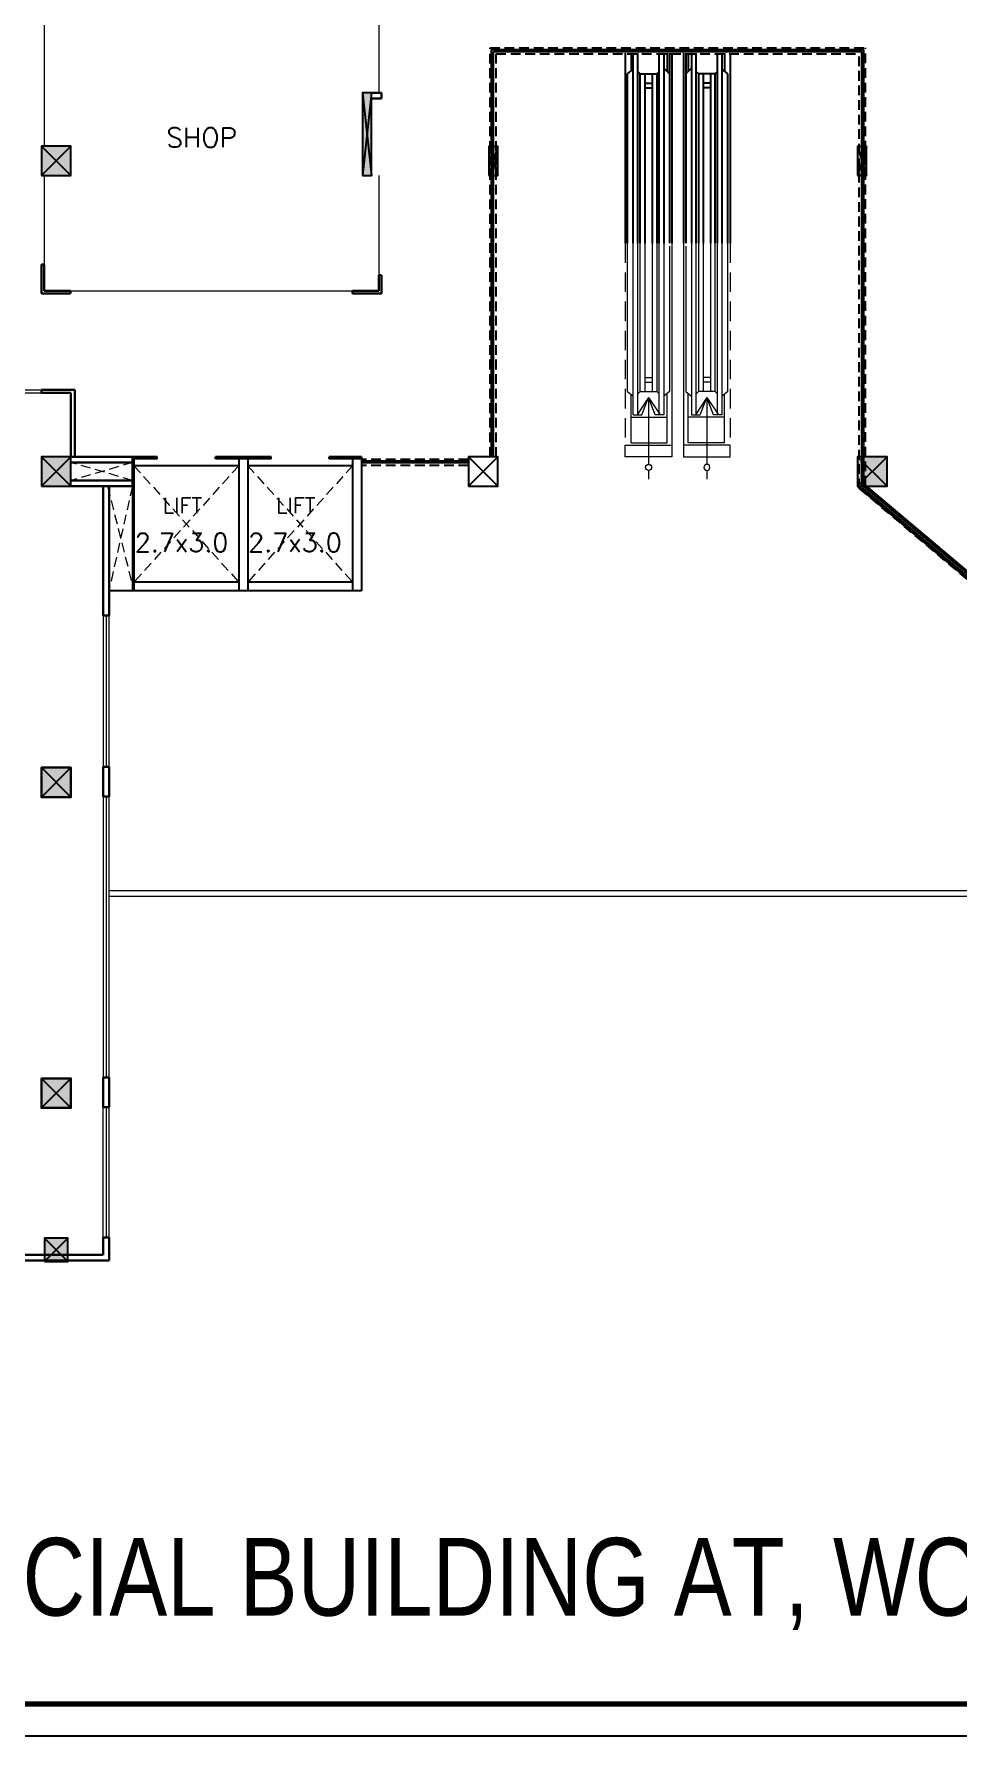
# Model space of a CAD drawing. Extents: x -14054 to 906348, y -36965 to 188562.
# Drawn here: x 456236 to 480021, y 60442 to 104255 of the extents above; entities that cross this region are included whole.
import ezdxf
from ezdxf.enums import TextEntityAlignment as Align

# ---------------------------------------------------------------- set-up
doc = ezdxf.new("R2010")
doc.units = 0
doc.header["$LTSCALE"] = 1000
doc.header["$MEASUREMENT"] = 0
doc.linetypes.add('DASHED', pattern=[0.75, 0.5, -0.25])
doc.linetypes.add('HIDDEN', pattern=[0.375, 0.25, -0.125])
for name, color, linetype in [('BOR', 5, 'CONTINUOUS'), ('COL', 5, 'CONTINUOUS'), ('DIM1', 4, 'CONTINUOUS'), ('GLASS', 9, 'CONTINUOUS'), ('railing', 1, 'CONTINUOUS'), ('RETWALL', 7, 'CONTINUOUS'), ('SOLID', 252, 'CONTINUOUS')]:
    doc.layers.add(name, color=color, linetype=linetype)
for name, color, linetype, lineweight in [('HIDDEN', 7, 'HIDDEN', 15), ('STAIR', 4, 'CONTINUOUS', 15), ('TEXT', 3, 'CONTINUOUS', 15), ('WALL', 2, 'CONTINUOUS', 30), ('WIN', 6, 'CONTINUOUS', 9)]:
    doc.layers.add(name, color=color, linetype=linetype, lineweight=lineweight)
doc.styles.add('ROMAN', font='ROMANS')
doc.styles.add('ROMANS', font='ROMANS.shx', dxfattribs={"height": 350})
doc.styles.add('SW1', font='arial.ttf')

# ---------------------------------------------------------------- blocks, each defined once
blk = doc.blocks.new('P')
at = {"layer": 'STAIR', "color": 3}
for p, q in [((-900, 1500), (-900, 65)), ((-900, -65), (-900, -251))]:
    blk.add_line(p, q, dxfattribs=at)
for points in [[(-900, 1500), (-1147, 1131), (-1043, 1131), (-900, 1500)], [(-900, 1500), (-653, 1131), (-757, 1131), (-900, 1500)]]:
    blk.add_lwpolyline(points, dxfattribs=at)
blk.add_circle((-900, 0), 65.1, dxfattribs=at)
blk = doc.blocks.new('*U46')
at = {"layer": 'SOLID'}
for points in [[(464689.07, 100609.06), (464919.07, 100609.06), (464919.07, 102744.06), (464689.07, 102744.06)], [(456424.06, 100609.15), (457184.06, 100609.15), (457184.06, 101369.15), (456424.06, 101369.15)], [(467947.06, 100609.15), (468177.06, 100609.15), (468177.06, 101359.15), (467947.06, 101359.15)], [(477436.06, 100609.15), (477666.06, 100609.15), (477666.06, 101359.15), (477436.06, 101359.15)], [(456424.06, 92613.15), (457184.06, 92613.15), (457184.06, 93373.15), (456424.06, 93373.15)], [(477436.06, 92613.15), (478196.06, 92613.15), (478196.06, 93373.15), (477436.06, 93373.15)], [(456424.06, 84609.15), (457184.06, 84609.15), (457184.06, 85369.15), (456424.06, 85369.15)], [(456424.06, 76609.15), (457184.06, 76609.15), (457184.06, 77369.15), (456424.06, 77369.15)], [(456504.06, 72657.15), (457104.06, 72657.15), (457104.06, 73257.15), (456504.06, 73257.15)]]:
    blk.add_hatch(color=256, dxfattribs=at).paths.add_polyline_path(points)
at = {"layer": 'BOR', "color": 253, "linetype": 'HIDDEN', "ltscale": 140}
for p, q in [((471456.56, 103759.15), (471456.56, 98867.51)), ((471606.56, 103759.15), (471606.56, 103305.71)), ((471662.96, 98867.51), (471662.96, 103759.15)), ((471780.56, 98867.51), (471780.56, 103759.15)), ((472332.56, 98867.51), (472332.56, 103759.15)), ((472450.16, 103759.15), (472450.16, 98867.51)), ((472536.56, 103759.15), (472536.56, 103294.15)), ((472596.56, 103759.15), (472596.56, 98867.51)), ((472656.56, 103759.15), (472656.56, 98867.51)), ((472656.56, 103759.15), (472656.56, 98867.51)), ((472956.56, 103759.15), (472956.56, 98867.51)), ((472956.56, 103759.15), (472956.56, 98867.51)), ((473016.56, 103759.15), (473016.56, 98867.51)), ((473076.56, 103759.15), (473076.56, 103294.15)), ((473162.96, 103759.15), (473162.96, 98867.51)), ((473280.56, 98867.51), (473280.56, 103759.15)), ((473832.56, 98867.51), (473832.56, 103759.15)), ((473950.16, 98867.51), (473950.16, 103759.15)), ((474006.56, 103759.15), (474006.56, 103305.71)), ((474156.56, 103759.15), (474156.56, 98867.51)), ((471516.56, 103234.15), (471662.96, 103350.55)), ((471516.56, 98867.51), (471516.56, 103234.15)), ((471840.56, 103234.15), (471780.56, 103294.15)), ((471840.56, 98867.51), (471840.56, 103234.15)), ((471840.56, 103234.15), (472272.56, 103234.15)), ((471960.56, 103234.15), (471960.56, 98867.51)), ((471960.56, 102994.15), (472152.56, 102994.15)), ((472152.56, 103234.15), (472152.56, 98867.51)), ((472272.56, 103234.15), (472332.56, 103294.15)), ((472272.56, 103234.15), (472272.56, 98867.51)), ((472596.56, 103234.15), (472450.16, 103380.55)), ((473016.56, 103234.15), (473162.96, 103380.55)), ((473340.56, 103234.15), (473280.56, 103294.15)), ((473340.56, 103234.15), (473340.56, 98867.51)), ((473772.56, 103234.15), (473340.56, 103234.15)), ((473460.56, 103234.15), (473460.56, 98867.51)), ((473652.56, 102994.15), (473460.56, 102994.15)), ((473652.56, 103234.15), (473652.56, 98867.51)), ((473772.56, 103234.15), (473832.56, 103294.15)), ((473772.56, 98867.51), (473772.56, 103234.15)), ((474096.56, 103234.15), (473950.16, 103350.55)), ((474096.56, 98867.51), (474096.56, 103234.15)), ((471960.56, 102874.15), (472152.56, 102874.15)), ((473652.56, 102874.15), (473460.56, 102874.15))]:
    blk.add_line(p, q, dxfattribs=at)
at = {"layer": 'BOR', "color": 2, "ltscale": 140}
blk.add_lwpolyline([(432315.25, 139976.49), (432315.25, 60441.6), (539703.42, 60441.6), (539703.42, 139976.49)], close=True, dxfattribs=at)
at = {"layer": 'BOR', "ltscale": 140, "const_width": 136.54}
blk.add_lwpolyline([(538884.16, 61260.85), (433134.5, 61260.85), (433134.5, 139157.23), (538884.16, 139157.23)], close=True, dxfattribs=at)
at = {"layer": 'COL', "color": 7}
for p, q in [((464689.07, 102744.06), (464919.07, 100609.06)), ((464919.07, 102744.06), (464689.07, 100609.06)), ((457184.06, 101369.15), (456424.06, 100609.15)), ((456424.06, 101369.15), (457184.06, 100609.15)), ((468177.06, 101359.15), (467947.06, 100609.15)), ((467947.06, 101359.15), (468177.06, 100609.15)), ((477666.06, 101359.15), (477436.06, 100609.15)), ((477436.06, 101359.15), (477666.06, 100609.15)), ((457184.06, 93373.15), (456424.06, 92613.15)), ((456424.06, 93373.15), (457184.06, 92613.15)), ((468177.06, 93373.15), (467417.06, 92613.15)), ((467417.06, 93373.15), (468177.06, 92613.15)), ((478196.06, 93373.15), (477436.06, 92613.15)), ((477436.06, 93373.15), (478196.06, 92613.15)), ((457184.06, 85369.15), (456424.06, 84609.15)), ((456424.06, 85369.15), (457184.06, 84609.15)), ((457184.06, 77369.15), (456424.06, 76609.15)), ((456424.06, 77369.15), (457184.06, 76609.15)), ((457104.06, 72657.15), (456504.06, 73257.15)), ((457104.06, 73257.15), (456504.06, 72657.15))]:
    blk.add_line(p, q, dxfattribs=at)
at = {"layer": 'COL'}
for points in [[(464689.07, 100609.06), (464919.07, 100609.06), (464919.07, 102744.06), (464689.07, 102744.06)], [(456424.06, 100609.15), (457184.06, 100609.15), (457184.06, 101369.15), (456424.06, 101369.15)], [(467947.06, 100609.15), (468177.06, 100609.15), (468177.06, 101359.15), (467947.06, 101359.15)], [(477436.06, 100609.15), (477666.06, 100609.15), (477666.06, 101359.15), (477436.06, 101359.15)], [(456424.06, 92613.15), (457184.06, 92613.15), (457184.06, 93373.15), (456424.06, 93373.15)], [(467417.06, 92613.15), (468177.06, 92613.15), (468177.06, 93373.15), (467417.06, 93373.15)], [(477436.06, 92613.15), (478196.06, 92613.15), (478196.06, 93373.15), (477436.06, 93373.15)], [(456424.06, 84609.15), (457184.06, 84609.15), (457184.06, 85369.15), (456424.06, 85369.15)], [(456424.06, 76609.15), (457184.06, 76609.15), (457184.06, 77369.15), (456424.06, 77369.15)], [(456504.06, 72657.15), (457104.06, 72657.15), (457104.06, 73257.15), (456504.06, 73257.15)]]:
    blk.add_lwpolyline(points, close=True, dxfattribs=at)
at = {"layer": 'DIM1', "linetype": 'HIDDEN'}
for p, q in [((467974.06, 103901.15), (477639.06, 103901.15)), ((467974.06, 93373.15), (467974.06, 103901.15)), ((477639.06, 92627.77), (477639.06, 103901.15)), ((468133.06, 103742.15), (477480.06, 103742.15)), ((468133.06, 93373.15), (468133.06, 103742.15)), ((477480.06, 92553.84), (477480.06, 103742.15)), ((467417.06, 93304.15), (464667.06, 93304.15)), ((467417.06, 93145.15), (464667.06, 93145.15)), ((477480.06, 92553.84), (485058.39, 86166.45)), ((477639.06, 92627.77), (485282.38, 86185.6))]:
    blk.add_line(p, q, dxfattribs=at)
at = {"layer": 'GLASS', "color": 9, "linetype": 'Continuous'}
for p, q in [((459407.06, 93373.15), (458767.06, 93373.15)), ((458807.06, 93323.15), (458807.08, 89923.13)), ((459407.06, 93323.15), (458807.06, 93323.15)), ((459407.06, 93323.15), (459407.06, 93373.15)), ((462337.06, 93373.15), (460907.06, 93373.15)), ((460907.06, 93323.15), (460907.06, 93373.15)), ((462337.06, 93323.15), (460907.06, 93323.15)), ((461507.06, 93323.15), (461507.06, 89923.13)), ((461737.06, 93323.15), (461737.06, 89923.13)), ((462337.06, 93323.15), (462337.06, 93373.15)), ((464667.06, 93373.15), (463837.06, 93373.15)), ((463837.06, 93323.15), (463837.06, 93373.15)), ((464667.06, 93323.15), (463837.06, 93323.15)), ((464437.06, 93323.15), (464437.06, 89923.13)), ((464667.06, 93373.15), (464667.06, 89923.13)), ((461507.06, 93143.15), (458807.06, 93143.15)), ((464437.06, 93143.15), (461737.06, 93143.15)), ((458767.06, 92613.15), (458767.08, 89923.13)), ((464667.06, 89923.13), (458167.06, 89923.13)), ((461507.06, 90148.15), (458807.08, 90148.15)), ((464437.06, 90148.15), (461737.06, 90148.15))]:
    blk.add_line(p, q, dxfattribs=at)
at = {"layer": 'HIDDEN'}
for p, q in [((458767.06, 92763.15), (457184.06, 93223.15)), ((458767.06, 93223.15), (457184.06, 92763.15)), ((458807.06, 93143.15), (461507.06, 90143.15)), ((461507.06, 93143.15), (458807.08, 90143.15)), ((461737.06, 93143.15), (464437.06, 90143.15)), ((464437.06, 93143.15), (461737.06, 90143.15)), ((461737.06, 93143.15), (464437.06, 90143.15)), ((458127.17, 92613.15), (458805.18, 89923.13)), ((458767.06, 92613.15), (458157.67, 89905.93))]:
    blk.add_line(p, q, dxfattribs=at)
at = {"layer": 'railing', "color": 1, "linetype": 'Continuous'}
for p, q in [((477597.06, 92608.24), (477597.06, 103859.15)), ((477547.06, 92584.99), (477547.06, 103809.15))]:
    blk.add_line(p, q, dxfattribs=at)
at = {"layer": 'RETWALL', "color": 1, "linetype": 'Continuous'}
for p, q in [((468016.06, 93373.15), (468016.06, 103859.15)), ((468016.06, 103859.15), (477597.06, 103859.15)), ((468066.06, 103809.15), (477547.06, 103809.15)), ((468066.06, 93373.15), (468066.06, 103809.15)), ((467417.06, 93262.15), (464667.06, 93262.15)), ((467417.06, 93212.15), (464667.06, 93212.15)), ((477547.06, 92584.99), (485152.78, 86174.52)), ((477597.06, 92608.24), (485223.21, 86180.54))]:
    blk.add_line(p, q, dxfattribs=at)
at = {"layer": 'STAIR', "color": 253}
for p, q in [((472152.56, 99020.72), (472152.56, 95053.15)), ((473460.56, 99020.72), (473460.56, 95053.15)), ((471516.56, 95053.15), (471516.56, 98867.51)), ((471662.96, 94453.15), (471662.96, 98867.51)), ((471780.56, 94453.15), (471780.56, 98867.51)), ((471840.56, 95053.15), (471840.56, 98867.51)), ((471960.56, 98867.51), (471960.56, 95053.15)), ((472272.56, 98958.94), (472272.56, 95053.15)), ((472332.56, 94453.15), (472332.56, 98928.05)), ((472450.16, 98867.51), (472450.16, 94453.15)), ((472596.56, 98792.15), (472596.56, 95053.15)), ((472656.56, 98761.26), (472656.56, 93673.15)), ((472956.56, 98761.26), (472956.56, 93673.15)), ((473016.56, 98792.15), (473016.56, 95053.15)), ((473162.96, 98867.51), (473162.96, 94453.15)), ((473280.56, 94453.15), (473280.56, 98928.05)), ((473340.56, 98958.94), (473340.56, 95053.15)), ((473652.56, 98867.51), (473652.56, 95053.15)), ((473772.56, 95053.15), (473772.56, 98867.51)), ((473832.56, 94453.15), (473832.56, 98867.51)), ((473950.16, 94453.15), (473950.16, 98867.51)), ((474096.56, 95053.15), (474096.56, 98867.51)), ((471960.56, 95413.15), (472152.56, 95413.15)), ((471960.56, 95293.15), (472152.56, 95293.15)), ((473652.56, 95413.15), (473460.56, 95413.15)), ((473652.56, 95293.15), (473460.56, 95293.15)), ((471516.56, 95053.15), (471662.96, 94936.75)), ((471606.56, 93733.15), (471606.56, 94981.6)), ((471840.56, 95053.15), (471780.56, 94993.15)), ((471840.56, 95053.15), (472272.56, 95053.15)), ((472272.56, 95053.15), (472332.56, 94993.15)), ((472596.56, 95053.15), (472450.16, 94936.75)), ((472536.56, 93733.15), (472536.56, 95005.45)), ((473016.56, 95053.15), (473162.96, 94936.75)), ((473076.56, 93733.15), (473076.56, 95005.45)), ((473340.56, 95053.15), (473280.56, 94993.15)), ((473772.56, 95053.15), (473340.56, 95053.15)), ((473772.56, 95053.15), (473832.56, 94993.15)), ((474096.56, 95053.15), (473950.16, 94936.75)), ((474006.56, 93733.15), (474006.56, 94981.6)), ((471606.56, 94393.15), (472536.56, 94393.15)), ((471662.96, 94453.15), (471780.56, 94453.15)), ((472450.16, 94453.15), (472332.56, 94453.15)), ((474006.56, 94393.15), (473076.56, 94393.15)), ((473162.96, 94453.15), (473280.56, 94453.15)), ((473950.16, 94453.15), (473832.56, 94453.15)), ((471606.56, 93733.15), (472536.56, 93733.15)), ((474006.56, 93733.15), (473076.56, 93733.15))]:
    blk.add_line(p, q, dxfattribs=at)
at = {"layer": 'STAIR', "color": 253, "linetype": 'DASHED'}
for p, q in [((471456.56, 98867.51), (471456.56, 93673.15)), ((472656.56, 98867.51), (472656.56, 93673.15)), ((472956.56, 98867.51), (472956.56, 93673.15)), ((474156.56, 98867.51), (474156.56, 93673.15))]:
    blk.add_line(p, q, dxfattribs=at)
at = {"layer": 'STAIR', "color": 253}
for points in [[(471456.56, 93373.15), (471456.56, 93673.15), (472656.56, 93673.15), (472656.56, 93373.15)], [(474156.56, 93373.15), (474156.56, 93673.15), (472956.56, 93673.15), (472956.56, 93373.15)]]:
    blk.add_lwpolyline(points, close=True, dxfattribs=at)
at = {"layer": 'WALL'}
for p, q in [((465184.06, 102744.06), (464919.07, 102744.06)), ((465184.06, 102594.06), (464919.07, 102594.06)), ((465184.06, 102744.06), (465184.06, 102594.06)), ((456424.06, 97573.15), (456424.06, 98321.15)), ((456424.06, 98321.15), (456499.06, 98321.15)), ((456499.06, 97648.15), (456499.06, 98321.15)), ((465109.06, 97648.15), (465109.06, 98044.06)), ((465184.06, 98044.06), (465109.06, 98044.06)), ((465184.06, 97573.15), (465184.06, 98044.06)), ((457172.06, 97573.15), (456424.06, 97573.15)), ((457172.06, 97648.15), (456499.06, 97648.15)), ((457172.06, 97573.15), (457172.06, 97648.15)), ((465109.06, 97648.15), (464436.06, 97648.15)), ((464436.06, 97573.15), (464436.06, 97648.15)), ((465184.06, 97573.15), (464436.06, 97573.15)), ((456424.06, 95093.38), (456424.06, 95018.38)), ((456424.06, 95093.38), (456524.06, 95093.38)), ((456424.06, 95093.38), (456424.06, 95018.38)), ((456424.06, 95093.38), (457284.06, 95093.38)), ((457284.06, 93393.38), (457284.06, 95093.38)), ((456424.06, 95018.38), (457184.06, 95018.38)), ((457184.06, 93393.38), (457184.06, 95018.38)), ((457177.06, 93373.15), (458767.06, 93373.15)), ((458767.06, 93373.15), (458767.06, 92613.15)), ((457184.06, 93223.15), (458767.06, 93223.15)), ((458017.06, 89287.76), (458017.06, 92633.38)), ((458167.06, 89287.76), (458167.06, 92633.38)), ((477436.06, 92613.15), (485082.34, 86168.5)), ((485253.21, 86216.16), (477586.06, 92675.29)), ((458167.06, 89287.76), (458017.06, 89287.76)), ((458017.06, 85389.38), (458167.06, 85389.38)), ((458017.06, 84629.38), (458017.06, 85389.38)), ((458167.06, 84629.38), (458167.06, 85389.38)), ((458017.06, 84629.38), (458167.06, 84629.38)), ((458017.06, 77389.38), (458167.06, 77389.38)), ((458017.06, 76629.38), (458017.06, 77389.38)), ((458167.06, 76629.38), (458167.06, 77389.38)), ((458017.06, 76629.38), (458167.06, 76629.38)), ((458017.06, 72827.38), (458017.06, 73277.38)), ((458017.06, 73277.38), (458167.06, 73277.38)), ((458167.06, 72677.38), (458167.06, 73277.38))]:
    blk.add_line(p, q, dxfattribs=at)
at = {"layer": 'WALL', "linetype": 'Continuous'}
for p, q in [((457184.06, 92763.15), (458767.06, 92763.15)), ((457184.06, 92613.15), (458767.06, 92613.15))]:
    blk.add_line(p, q, dxfattribs=at)
at = {"layer": 'WALL', "color": 2, "ltscale": 140}
for p, q in [((453226.5, 72827.38), (458017.06, 72827.38)), ((453226.5, 72677.38), (458167.06, 72677.38))]:
    blk.add_line(p, q, dxfattribs=at)
at = {"layer": 'WALL'}
for points in [[(456424.06, 85369.15), (457184.06, 85369.15), (457184.06, 84609.15), (456424.06, 84609.15)], [(456424.06, 77369.15), (457184.06, 77369.15), (457184.06, 76609.15), (456424.06, 76609.15)]]:
    blk.add_lwpolyline(points, close=True, dxfattribs=at)
at = {"layer": 'WIN'}
for p, q in [((456499.06, 104608.65), (456499.06, 101369.15)), ((465109.06, 104608.65), (465109.06, 102744.06)), ((456499.06, 100609.15), (456499.06, 98321.15)), ((465109.06, 100609.06), (465109.06, 98044.06)), ((457172.06, 97648.15), (464436.06, 97648.15)), ((453924.06, 95093.38), (456424.06, 95093.38)), ((453924.06, 95018.38), (456424.06, 95018.38)), ((458017.06, 89287.76), (458017.06, 85389.38)), ((458092.06, 89287.76), (458092.06, 85389.38)), ((458167.06, 85389.38), (458167.06, 89287.76)), ((458017.06, 84629.38), (458017.06, 77389.38)), ((458092.06, 84629.38), (458092.06, 77389.38)), ((458167.06, 77389.38), (458167.06, 84629.38)), ((458167.06, 82209.21), (483763.96, 82209.21)), ((458167.06, 82059.21), (483709.21, 82059.21)), ((458017.06, 73277.38), (458017.06, 76629.38)), ((458092.06, 76629.38), (458092.06, 73277.38)), ((458167.06, 73277.38), (458167.06, 76629.38))]:
    blk.add_line(p, q, dxfattribs=at)
at = {"layer": 'STAIR', "color": 253, "yscale": 1.200000000000017, "zscale": 1.200000000000017}
for p, xscale in [((473136.56, 93098.32), 1.200000000000017), ((472476.56, 93098.32), -1.200000000000017)]:
    blk.add_blockref('P', p, dxfattribs=dict(at, xscale=xscale))
at = {"layer": 'BOR', "color": 3, "ltscale": 140, "style": 'SW1', "width": 0.8}
blk.add_text('ATRIA COMMERCIAL BUILDING AT, WORLI.', height=2000, dxfattribs=at).set_placement((461652.66, 64368.31), align=Align.MIDDLE)
at = {"layer": 'TEXT', "color": 3, "ltscale": 140, "style": 'ROMAN'}
for s, height, p in [('SHOP', 500, (459641.58, 101339.86)), ('2.7x3.0', 480, (458831.32, 90924.09)), ('2.7x3.0', 480, (461750.32, 90924.09))]:
    blk.add_text(s, height=height, dxfattribs=at).set_placement(p)
at = {"layer": 'TEXT', "style": 'ROMANS'}
for p in [(459549.83, 91918.54), (462468.83, 91918.54)]:
    blk.add_text('LIFT', height=400, dxfattribs=at).set_placement(p)

msp = doc.modelspace()

# ---------------------------------------------------------------- block references
at = {"layer": 'TEXT'}
msp.add_blockref('*U46', (0, 0), dxfattribs=at)

doc.saveas('drawing.dxf')
